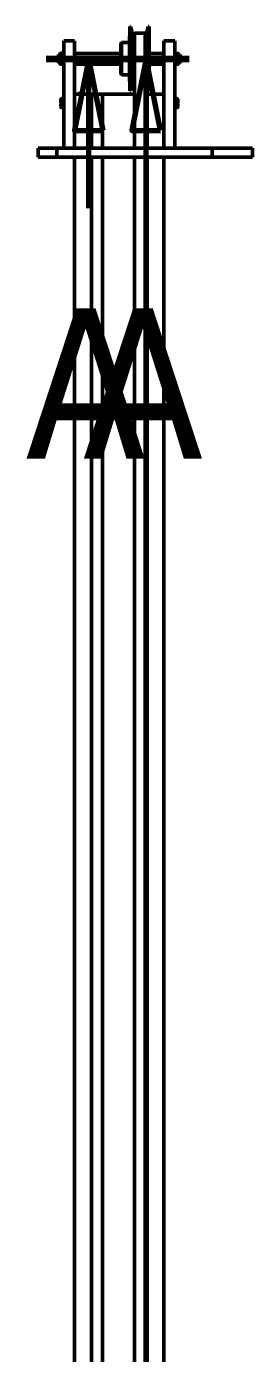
# Model space of a CAD drawing. Header units: millimetres. Extents: x 0 to 6720, y 0 to 4752.
# Drawn here: x 2736 to 2862, y 2375 to 3116 of the extents above; entities that cross this region are included whole.
import ezdxf

# ---------------------------------------------------------------- set-up
doc = ezdxf.new("R2010")
doc.units = ezdxf.units.MM
doc.header["$LTSCALE"] = 16
doc.linetypes.add('CHAIN', pattern=[0.3543, 0.2362, -0.0295, 0.0591, -0.0295])
for name, color, linetype, lineweight in [('Linia przekroju (ISO)', 7, 'CHAIN', 70), ('Widoczne (ISO)', 7, 'Continuous', 50), ('Widoczne wąskie (ISO)', 7, 'Continuous', 35)]:
    doc.layers.add(name, color=color, linetype=linetype, lineweight=lineweight)
doc.styles.add('Tekst etykiety (ISO)', font='tahoma.ttf')

# ---------------------------------------------------------------- blocks, each defined once
blk = doc.blocks.new('2dTransPrzekrój0')
at = {"layer": 'Linia przekroju (ISO)', "linetype": 'CHAIN', "ltscale": 5.562306}
blk.add_line((171.658, 193.64), (176.664, 193.64), dxfattribs=at)
at = {"layer": 'Linia przekroju (ISO)', "linetype": 'Continuous', "lineweight": 140}
blk.add_line((171.658, 193.64), (176.664, 193.64), dxfattribs=at)
at = {"layer": 'Linia przekroju (ISO)', "linetype": 'Continuous'}
for p, q in [((173.158, 193.64), (172.658, 191.14)), ((173.158, 191.14), (173.158, 193.64)), ((173.658, 191.14), (173.158, 193.64)), ((175.164, 193.64), (174.664, 191.14)), ((175.164, 191.14), (175.164, 193.64)), ((175.664, 191.14), (175.164, 193.64)), ((172.658, 191.14), (173.658, 191.14)), ((173.158, 188.42), (173.158, 191.14)), ((174.664, 191.14), (175.664, 191.14)), ((175.164, 188.42), (175.164, 191.14))]:
    blk.add_line(p, q, dxfattribs=at)
at = {"layer": 'Linia przekroju (ISO)', "linetype": 'Continuous', "flags": 128}
for points in [[(173.658, 191.14), (173.158, 193.64), (172.658, 191.14), (173.658, 191.14)], [(175.664, 191.14), (175.164, 193.64), (174.664, 191.14), (175.664, 191.14)]]:
    blk.add_lwpolyline(points, dxfattribs=at)
at = {"layer": 'Linia przekroju (ISO)'}
for points in [[(173.658, 191.14), (173.158, 193.64), (172.658, 191.14), (173.658, 191.14)], [(175.664, 191.14), (175.164, 193.64), (174.664, 191.14), (175.664, 191.14)]]:
    blk.add_solid(points, dxfattribs=at)
at = {"layer": 'Linia przekroju (ISO)', "char_height": 5.25, "attachment_point": 7, "style": 'Tekst etykiety (ISO)'}
for insert in [(170.925, 179.67), (172.93, 179.67)]:
    blk.add_mtext('A', dxfattribs=dict(at, insert=insert))

msp = doc.modelspace()

# ---------------------------------------------------------------- linework, layer by layer
at = {"layer": 'Widoczne (ISO)'}
for p, q in [((2793.39, 3080.25), (2793.39, 3116.25)), ((2793.39, 3116.25), (2793.89, 3116.25)), ((2793.89, 3080.25), (2793.89, 3116.25)), ((2794.55, 3113.75), (2793.89, 3116.25)), ((2803.05, 3113.75), (2803.72, 3116.25)), ((2803.72, 3116.25), (2803.72, 3080.25)), ((2804.22, 3116.25), (2803.72, 3116.25)), ((2804.22, 3116.25), (2804.22, 3080.25)), ((2756.53, 3108.25), (2762.53, 3108.25)), ((2756.53, 3048.25), (2756.53, 3108.25)), ((2762.53, 3048.25), (2762.53, 3108.25)), ((2788.3, 3106.75), (2788.8, 3107.25)), ((2788.3, 3106.75), (2788.3, 3089.75)), ((2788.8, 3107.25), (2788.8, 3089.25)), ((2793.1, 3107.25), (2788.8, 3107.25)), ((2793.3, 3110.75), (2793.3, 3085.75)), ((2793.39, 3110.75), (2793.3, 3110.75)), ((2794.55, 3082.75), (2794.55, 3113.75)), ((2796.05, 3112.22), (2794.55, 3112.22)), ((2796.05, 3112.11), (2794.55, 3112.11)), ((2796.05, 3111.73), (2794.55, 3111.73)), ((2796.05, 3111.07), (2794.55, 3111.07)), ((2796.05, 3110.15), (2794.55, 3110.15)), ((2796.05, 3108.99), (2794.55, 3108.99)), ((2796.05, 3107.62), (2794.55, 3107.62)), ((2796.05, 3112.59), (2796.05, 3098.26)), ((2802.05, 3112.59), (2796.05, 3112.59)), ((2802.05, 3098.26), (2802.05, 3112.59)), ((2803.05, 3112.22), (2802.05, 3112.22)), ((2803.05, 3112.11), (2802.05, 3112.11)), ((2803.05, 3111.73), (2802.05, 3111.73)), ((2803.05, 3111.07), (2802.05, 3111.07)), ((2803.05, 3110.15), (2802.05, 3110.15)), ((2803.05, 3108.99), (2802.05, 3108.99)), ((2803.05, 3107.62), (2802.05, 3107.62)), ((2803.05, 3113.75), (2803.05, 3082.75)), ((2804.3, 3110.75), (2804.22, 3110.75)), ((2804.3, 3110.75), (2804.3, 3085.75)), ((2812.53, 3048.25), (2812.53, 3108.25)), ((2818.53, 3108.25), (2812.53, 3108.25)), ((2818.53, 3048.25), (2818.53, 3108.25)), ((2752.53, 3099.75), (2752.53, 3096.75)), ((2754.13, 3099.75), (2752.53, 3099.75)), ((2754.13, 3100.55), (2754.43, 3101.07)), ((2754.13, 3100.55), (2754.13, 3095.95)), ((2754.64, 3101.28), (2756.02, 3101.28)), ((2756.53, 3100.55), (2756.23, 3101.07)), ((2762.53, 3101.25), (2788.3, 3101.25)), ((2796.05, 3106.05), (2794.55, 3106.05)), ((2796.05, 3104.33), (2794.55, 3104.33)), ((2796.05, 3102.49), (2794.55, 3102.49)), ((2803.05, 3106.05), (2802.05, 3106.05)), ((2803.05, 3104.33), (2802.05, 3104.33)), ((2803.05, 3102.49), (2802.05, 3102.49)), ((2812.53, 3101.25), (2804.3, 3101.25)), ((2818.53, 3100.55), (2818.83, 3101.06)), ((2820.42, 3101.27), (2819.04, 3101.27)), ((2820.93, 3100.55), (2820.63, 3101.06)), ((2820.93, 3095.95), (2820.93, 3100.55)), ((2822.53, 3099.75), (2820.93, 3099.75)), ((2822.53, 3099.75), (2822.53, 3096.75)), ((2754.13, 3096.75), (2752.53, 3096.75)), ((2754.13, 3095.95), (2754.43, 3095.42)), ((2754.64, 3098.96), (2756.02, 3098.96)), ((2754.64, 3095.93), (2756.02, 3095.93)), ((2754.64, 3095.21), (2756.02, 3095.21)), ((2756.53, 3095.95), (2756.23, 3095.42)), ((2762.53, 3095.25), (2788.3, 3095.25)), ((2796.05, 3094.02), (2794.55, 3094.02)), ((2796.05, 3092.18), (2794.55, 3092.18)), ((2796.05, 3048.25), (2796.05, 3098.26)), ((2802.05, 3098.26), (2802.05, 3048.25)), ((2803.05, 3094.02), (2802.05, 3094.02)), ((2803.05, 3092.18), (2802.05, 3092.18)), ((2812.53, 3095.25), (2804.3, 3095.25)), ((2818.53, 3095.95), (2818.83, 3095.43)), ((2820.42, 3098.93), (2819.04, 3098.93)), ((2820.42, 3095.9), (2819.04, 3095.9)), ((2820.42, 3095.22), (2819.04, 3095.22)), ((2820.93, 3095.95), (2820.63, 3095.43)), ((2822.53, 3096.75), (2820.93, 3096.75)), ((2788.3, 3089.75), (2788.8, 3089.25)), ((2793.1, 3089.25), (2788.8, 3089.25)), ((2793.39, 3085.75), (2793.3, 3085.75)), ((2796.05, 3090.46), (2794.55, 3090.46)), ((2796.05, 3088.89), (2794.55, 3088.89)), ((2796.05, 3087.52), (2794.55, 3087.52)), ((2796.05, 3086.36), (2794.55, 3086.36)), ((2796.05, 3085.43), (2794.55, 3085.43)), ((2796.05, 3084.77), (2794.55, 3084.77)), ((2796.05, 3084.38), (2794.55, 3084.38)), ((2803.05, 3090.46), (2802.05, 3090.46)), ((2803.05, 3088.89), (2802.05, 3088.89)), ((2803.05, 3087.52), (2802.05, 3087.52)), ((2803.05, 3086.36), (2802.05, 3086.36)), ((2803.05, 3085.43), (2802.05, 3085.43)), ((2803.05, 3084.77), (2802.05, 3084.77)), ((2803.05, 3084.38), (2802.05, 3084.38)), ((2804.3, 3085.75), (2804.22, 3085.75)), ((2772, 3078.38), (2762.53, 3078.38)), ((2762.53, 3078.38), (2762.53, 3048.25)), ((2764.53, 3078.86), (2766.92, 3078.86)), ((2764.53, 3078.38), (2764.53, 3078.86)), ((2768.22, 3078.38), (2768.2, 3078.41)), ((2778.05, 3078.38), (2772, 3078.38)), ((2772, 3078.38), (2772, 3048.25)), ((2796.05, 3078.38), (2778.05, 3078.38)), ((2778.05, 3078.38), (2778.05, 3048.25)), ((2793.39, 3080.25), (2793.89, 3080.25)), ((2794.55, 3082.75), (2793.89, 3080.25)), ((2796.05, 3084.27), (2794.55, 3084.27)), ((2803.05, 3084.27), (2802.05, 3084.27)), ((2803.05, 3078.38), (2802.05, 3078.38)), ((2803.05, 3082.75), (2803.72, 3080.25)), ((2812.53, 3078.38), (2803.05, 3078.38)), ((2803.05, 3078.38), (2803.05, 3048.25)), ((2804.22, 3080.25), (2803.72, 3080.25)), ((2812.53, 3078.38), (2812.53, 3048.25)), ((2754.73, 3073.64), (2754.73, 3075.2)), ((2754.73, 3072.84), (2754.73, 3073.13)), ((2754.73, 3071.57), (2754.73, 3072.84)), ((2755.43, 3072.77), (2755.43, 3073.57)), ((2755.55, 3076.1), (2756.53, 3076.18)), ((2755.55, 3070.67), (2756.53, 3070.58)), ((2819.51, 3076.1), (2818.53, 3076.18)), ((2819.51, 3070.67), (2818.53, 3070.58)), ((2819.63, 3073.54), (2819.63, 3072.74)), ((2820.33, 3075.2), (2820.33, 3073.62)), ((2820.33, 3073.15), (2820.33, 3072.83)), ((2820.33, 3072.83), (2820.33, 3071.57)), ((2752.53, 3048.25), (2742.11, 3048.25)), ((2742.11, 3048.25), (2742.11, 3043.25)), ((2839.53, 3048.25), (2752.53, 3048.25)), ((2752.53, 3048.25), (2752.53, 3043.25)), ((2862.11, 3048.25), (2839.53, 3048.25)), ((2839.53, 3048.25), (2839.53, 3043.25)), ((2862.11, 3048.25), (2862.11, 3043.25)), ((2752.53, 3043.25), (2742.11, 3043.25)), ((2839.53, 3043.25), (2752.53, 3043.25)), ((2762.53, 3043.25), (2762.53, 2056.07)), ((2772, 3043.25), (2772, 2056.07)), ((2778.05, 3043.25), (2778.05, 2056.07)), ((2796.05, 2056.07), (2796.05, 3043.25)), ((2802.05, 3043.25), (2802.05, 2056.07)), ((2803.05, 3043.25), (2803.05, 2056.07)), ((2812.53, 3043.25), (2812.53, 2056.07)), ((2862.11, 3043.25), (2839.53, 3043.25))]:
    msp.add_line(p, q, dxfattribs=at)
for centre, radius, start, end in [((2793.1, 3107.45), 0.2, 270, 0), ((2793.1, 3089.05), 0.2, 0, 90), ((2755.63, 3075.2), 0.9, 95, 180), ((2755.63, 3071.57), 0.9, 180, 265), ((2819.43, 3075.2), 0.9, 0, 85), ((2819.43, 3071.57), 0.9, 275, 0)]:
    msp.add_arc(centre, radius, start, end, dxfattribs=at)
for points, weights in [([(2754.64, 3101.28), (2754.18, 3100.12), (2754.64, 3098.96)], [1, 1.15470053838, 1]), ([(2754.43, 3101.07), (2754.49, 3101.17), (2754.64, 3101.28)], [1.06328539175, 1.04436660572, 1]), ([(2756.02, 3101.28), (2756.17, 3101.17), (2756.23, 3101.07)], [1, 1.04436660581, 1.06328539183]), ([(2756.02, 3098.96), (2756.48, 3100.12), (2756.02, 3101.28)], [1, 1.15470053838, 1]), ([(2819.04, 3101.27), (2818.58, 3100.1), (2819.04, 3098.93)], [1, 1.15470053838, 1]), ([(2818.83, 3101.06), (2818.88, 3101.16), (2819.04, 3101.27)], [1.06472721561, 1.04610292383, 1]), ([(2820.42, 3101.27), (2820.58, 3101.16), (2820.63, 3101.06)], [1, 1.04610292391, 1.06472721568]), ([(2820.42, 3098.93), (2820.88, 3100.1), (2820.42, 3101.27)], [1, 1.15470053838, 1]), ([(2754.64, 3098.96), (2754.18, 3097.45), (2754.64, 3095.93)], [1, 1.15470053838, 1]), ([(2754.64, 3095.93), (2754.18, 3095.57), (2754.64, 3095.21)], [1, 1.15470053838, 1]), ([(2756.02, 3095.93), (2756.48, 3097.45), (2756.02, 3098.96)], [1, 1.15470053838, 1]), ([(2756.02, 3095.21), (2756.48, 3095.57), (2756.02, 3095.93)], [1, 1.15470053838, 1]), ([(2819.04, 3098.93), (2818.58, 3097.41), (2819.04, 3095.9)], [1, 1.15470053838, 1]), ([(2819.04, 3095.9), (2818.58, 3095.56), (2819.04, 3095.22)], [1, 1.15470053838, 1]), ([(2820.42, 3095.9), (2820.88, 3097.41), (2820.42, 3098.93)], [1, 1.15470053838, 1]), ([(2820.42, 3095.22), (2820.88, 3095.56), (2820.42, 3095.9)], [1, 1.15470053838, 1]), ([(2766.92, 3078.86), (2768.15, 3078.58), (2768.21, 3078.38)], [1.00011864635, 1.19479387495, 1.20650093402])]:
    msp.add_rational_spline(points, weights, degree=2, dxfattribs=at)
for points, knots in [([(2754.73, 3073.64), (2754.73, 3073.63), (2754.76, 3073.62), (2754.84, 3073.6), (2754.92, 3073.59), (2755.07, 3073.58), (2755.18, 3073.57), (2755.33, 3073.57), (2755.38, 3073.57), (2755.43, 3073.57)], [0.4072308, 0.4072308, 0.4072308, 0.4072308, 0.4414823, 0.4414823, 0.4751695, 0.4751695, 0.5085233, 0.5085233, 0.5227387, 0.5227387, 0.5227387, 0.5227387]), ([(2754.73, 3073.13), (2754.73, 3073.14), (2754.76, 3073.15), (2754.84, 3073.17), (2754.92, 3073.18), (2755.07, 3073.19), (2755.18, 3073.19), (2755.33, 3073.2), (2755.38, 3073.2), (2755.43, 3073.2)], [0.4072308, 0.4072308, 0.4072308, 0.4072308, 0.4414823, 0.4414823, 0.4751695, 0.4751695, 0.5085233, 0.5085233, 0.5227387, 0.5227387, 0.5227387, 0.5227387]), ([(2755.43, 3072.77), (2755.38, 3072.77), (2755.33, 3072.77), (2755.18, 3072.78), (2755.07, 3072.78), (2754.92, 3072.8), (2754.84, 3072.8), (2754.76, 3072.82), (2754.73, 3072.83), (2754.73, 3072.84)], [0.0189523, 0.0189523, 0.0189523, 0.0189523, 0.0331677, 0.0331677, 0.0665215, 0.0665215, 0.1002087, 0.1002087, 0.1344602, 0.1344602, 0.1344602, 0.1344602]), ([(2819.63, 3073.54), (2819.68, 3073.54), (2819.73, 3073.54), (2819.88, 3073.55), (2819.99, 3073.56), (2820.14, 3073.57), (2820.22, 3073.58), (2820.3, 3073.6), (2820.33, 3073.61), (2820.33, 3073.62)], [0.0189523, 0.0189523, 0.0189523, 0.0189523, 0.0331677, 0.0331677, 0.0665215, 0.0665215, 0.1002087, 0.1002087, 0.1344602, 0.1344602, 0.1344602, 0.1344602]), ([(2819.63, 3073.23), (2819.68, 3073.23), (2819.73, 3073.22), (2819.88, 3073.22), (2819.99, 3073.21), (2820.14, 3073.2), (2820.22, 3073.19), (2820.3, 3073.17), (2820.33, 3073.16), (2820.33, 3073.15)], [0.0189523, 0.0189523, 0.0189523, 0.0189523, 0.0331677, 0.0331677, 0.0665215, 0.0665215, 0.1002087, 0.1002087, 0.1344602, 0.1344602, 0.1344602, 0.1344602]), ([(2820.33, 3072.83), (2820.33, 3072.82), (2820.3, 3072.8), (2820.22, 3072.78), (2820.14, 3072.77), (2819.99, 3072.76), (2819.88, 3072.75), (2819.73, 3072.75), (2819.68, 3072.75), (2819.63, 3072.74)], [0.4072308, 0.4072308, 0.4072308, 0.4072308, 0.4414823, 0.4414823, 0.4751695, 0.4751695, 0.5085233, 0.5085233, 0.5227387, 0.5227387, 0.5227387, 0.5227387])]:
    msp.add_open_spline(points, degree=3, knots=knots, dxfattribs=at)
at = {"layer": 'Widoczne wąskie (ISO)'}
for p, q in [((2754.13, 3099.45), (2752.53, 3099.45)), ((2822.53, 3099.45), (2820.93, 3099.45)), ((2752.53, 3097.05), (2754.13, 3097.05)), ((2820.93, 3097.05), (2822.53, 3097.05))]:
    msp.add_line(p, q, dxfattribs=at)

# ---------------------------------------------------------------- block references
at = {"layer": 'Linia przekroju (ISO)', "xscale": 16, "yscale": 16, "zscale": 16}
msp.add_blockref('2dTransPrzekrój0', (0, 0), dxfattribs=at)

doc.saveas('drawing.dxf')
